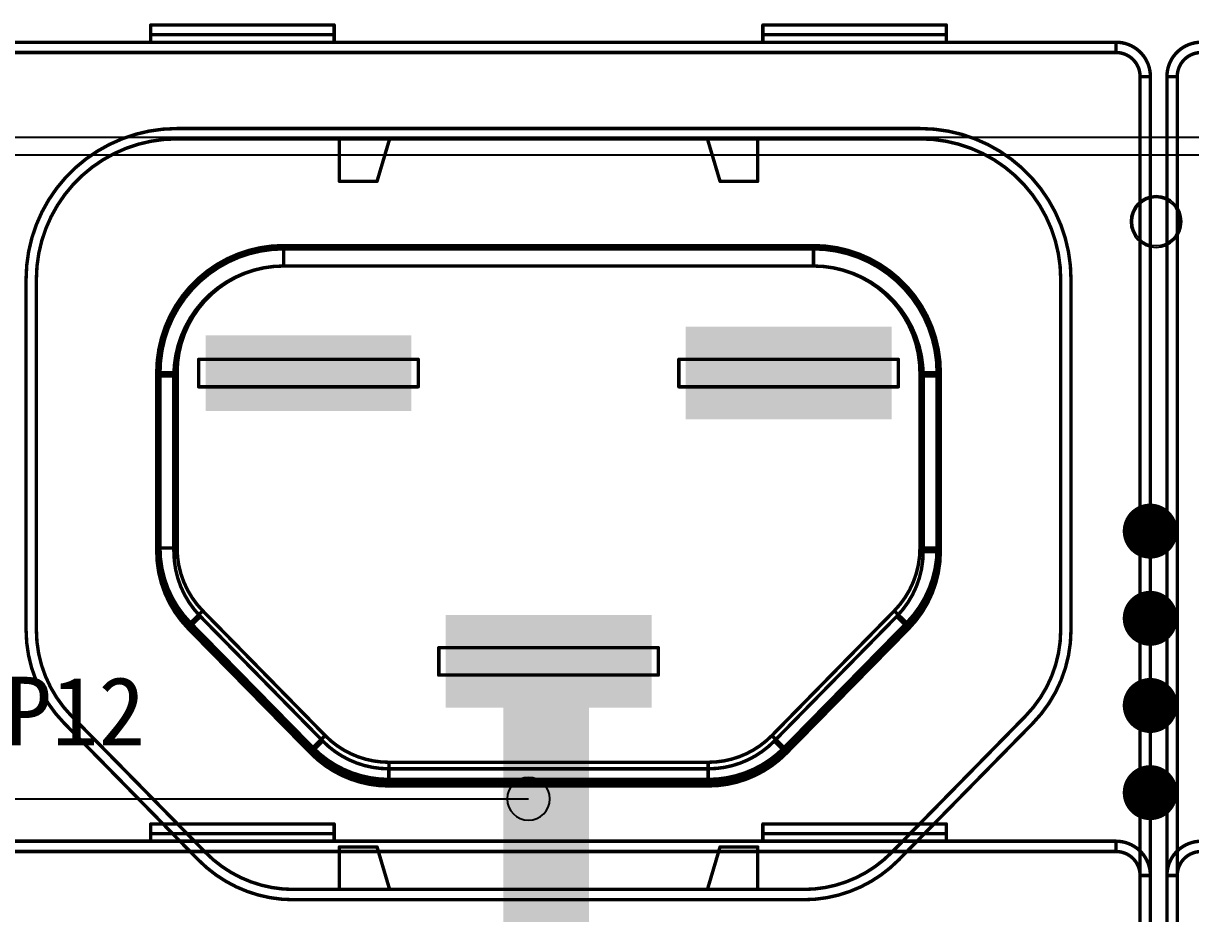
# Model space of a CAD drawing. Header units: inches. Extents: x 32166 to 66782, y 2386 to 7162.
# Drawn here: x 32930 to 33066.2, y 3577.9 to 3681.6 of the extents above; entities that cross this region are included whole.
import ezdxf

# ---------------------------------------------------------------- set-up
doc = ezdxf.new("R2010")
doc.units = ezdxf.units.IN
doc.header["$LTSCALE"] = 0.64311
doc.header["$MEASUREMENT"] = 0
for name, color, linetype in [('KEEPOUTLAYER', 6, 'CONTINUOUS'), ('MULTILAYER', 9, 'CONTINUOUS'), ('TOPLAYER', 1, 'CONTINUOUS'), ('TOPOVERLAY', 2, 'CONTINUOUS'), ('TOPSOLDER', 216, 'CONTINUOUS')]:
    doc.layers.add(name, color=color, linetype=linetype)
doc.styles.get("Standard").update_dxf_attribs({"font": 'txt', "width": 0.8})

msp = doc.modelspace()

# ---------------------------------------------------------------- linework, layer by layer
at = {"layer": 'KEEPOUTLAYER'}
msp.add_line((32676.92, 3668.36), (34016.92, 3668.36), dxfattribs=at)
at = {"layer": 'MULTILAYER', "const_width": 2.8}
for points in [[(33062.84, 3622.45, 1), (33060.04, 3622.45, 1)], [(33062.84, 3612.29, 1), (33060.04, 3612.29, 1)], [(33062.84, 3602.13, 1), (33060.04, 3602.13, 1)], [(33062.84, 3591.97, 1), (33060.04, 3591.97, 1)]]:
    msp.add_lwpolyline(points, format="xyb", close=True, dxfattribs=at)
at = {"layer": 'MULTILAYER'}
for start, end in [(0, 180), (180, 0)]:
    msp.add_arc((33062.12, 3658.52), 2.8, start, end, dxfattribs=at)
for points in [[(32974.86, 3644.87), (32951.66, 3644.87), (32974.86, 3636.87), (32951.66, 3636.87)], [(33030.86, 3645.87), (33007.66, 3645.87), (33030.86, 3635.87), (33007.66, 3635.87)], [(32979.66, 3602.27), (33002.86, 3602.27), (32979.66, 3612.27), (33002.86, 3612.27)]]:
    msp.add_solid(points, dxfattribs=at)
at = {"layer": 'TOPLAYER'}
for p, q in [((32738.51, 3666.31), (33342.59, 3666.31)), ((32894.69, 3591.25), (32988.93, 3591.25))]:
    msp.add_line(p, q, dxfattribs=at)
at = {"layer": 'TOPLAYER', "const_width": 2.8}
for points in [[(33062.84, 3622.45, 1), (33060.04, 3622.45, 1)], [(33062.84, 3612.29, 1), (33060.04, 3612.29, 1)], [(33062.84, 3602.13, 1), (33060.04, 3602.13, 1)], [(33062.84, 3591.97, 1), (33060.04, 3591.97, 1)]]:
    msp.add_lwpolyline(points, format="xyb", close=True, dxfattribs=at)
at = {"layer": 'TOPLAYER'}
for centre, radius, start, end in [((33062.12, 3658.52), 2.8, 0, 180), ((33062.12, 3658.52), 2.8, 180, 0), ((32988.93, 3591.25), 2.5, 0, 180), ((32988.93, 3591.25), 2.5, 180, 0)]:
    msp.add_arc(centre, radius, start, end, dxfattribs=at)
for points in [[(32974.86, 3644.87), (32951.66, 3644.87), (32974.86, 3636.87), (32951.66, 3636.87)], [(33030.86, 3645.87), (33007.66, 3645.87), (33030.86, 3635.87), (33007.66, 3635.87)], [(32979.66, 3602.27), (33002.86, 3602.27), (32979.66, 3612.27), (33002.86, 3612.27)], [(32985.97, 3516.37), (32995.97, 3516.37), (32985.97, 3610.37), (32995.97, 3610.37)]]:
    msp.add_solid(points, dxfattribs=at)
at = {"layer": 'TOPOVERLAY', "const_width": 0.4}
for points in [[(32944.86, 3679.43), (32944.86, 3681.43)], [(32944.86, 3681.43), (32966.26, 3681.43)], [(32966.26, 3679.43), (32966.26, 3681.43)], [(33016.26, 3679.43), (33016.26, 3681.43)], [(33016.26, 3681.43), (33037.66, 3681.43)], [(33037.66, 3679.43), (33037.66, 3681.43)], [(32944.86, 3680.31), (32966.26, 3680.31)], [(33016.26, 3680.31), (33037.66, 3680.31)], [(32925.06, 3679.43), (33057.46, 3679.43)], [(33057.46, 3678.23), (33057.46, 3679.43)], [(32925.06, 3678.23), (33057.46, 3678.23)], [(33060.26, 3573.43), (33060.26, 3675.43)], [(33060.26, 3675.43), (33061.46, 3675.43)], [(33061.46, 3573.43), (33061.46, 3675.43)], [(33063.39, 3573.43), (33063.39, 3675.43)], [(33063.39, 3675.43), (33064.59, 3675.43)], [(33064.59, 3573.43), (33064.59, 3675.43)], [(32947.9, 3669.37), (33034.62, 3669.37)], [(32947.9, 3668.17), (33034.62, 3668.17)], [(32966.86, 3663.23), (32966.86, 3668.11)], [(32971.26, 3663.23), (32972.71, 3668.11)], [(33009.81, 3668.11), (33011.26, 3663.23)], [(33015.66, 3663.23), (33015.66, 3668.11)], [(32966.86, 3663.23), (32971.26, 3663.23)], [(33011.26, 3663.23), (33015.66, 3663.23)], [(32960.36, 3653.35), (32960.36, 3655.73)], [(32960.36, 3655.73), (33022.16, 3655.73)], [(33022.16, 3653.35), (33022.16, 3655.73)], [(32960.36, 3655.35), (33022.16, 3655.35)], [(32960.36, 3653.35), (32960.36, 3655.35)], [(32960.36, 3655.35), (33022.16, 3655.35)], [(33022.16, 3653.35), (33022.16, 3655.35)], [(32960.36, 3653.35), (33022.16, 3653.35)], [(32960.36, 3653.35), (33022.16, 3653.35)], [(32930.32, 3610.96), (32930.32, 3651.79)], [(32931.52, 3610.96), (32931.52, 3651.79)], [(33051, 3610.96), (33051, 3651.79)], [(33052.2, 3610.96), (33052.2, 3651.79)], [(32950.46, 3639.27), (32950.46, 3642.47)], [(32950.46, 3642.47), (32976.06, 3642.47)], [(32976.06, 3639.27), (32976.06, 3642.47)], [(33006.46, 3639.27), (33006.46, 3642.47)], [(33006.46, 3642.47), (33032.06, 3642.47)], [(33032.06, 3639.27), (33032.06, 3642.47)], [(32945.56, 3620.47), (32945.56, 3640.93)], [(32945.56, 3640.93), (32947.94, 3640.93)], [(32945.56, 3620.07), (32945.56, 3640.55)], [(32945.56, 3640.55), (32947.56, 3640.55)], [(32945.94, 3620.47), (32945.94, 3640.93)], [(32947.56, 3620.07), (32947.56, 3640.55)], [(32947.94, 3620.47), (32947.94, 3640.93)], [(33034.58, 3620.47), (33034.58, 3640.93)], [(33034.58, 3640.93), (33036.96, 3640.93)], [(33034.96, 3620.07), (33034.96, 3640.55)], [(33034.96, 3640.55), (33036.96, 3640.55)], [(33036.58, 3620.47), (33036.58, 3640.93)], [(33036.96, 3620.47), (33036.96, 3640.93)], [(33036.96, 3620.07), (33036.96, 3640.55)], [(32950.46, 3639.27), (32976.06, 3639.27)], [(33006.46, 3639.27), (33032.06, 3639.27)], [(32945.56, 3620.47), (32947.94, 3620.47)], [(33034.58, 3620.47), (33036.96, 3620.47)], [(33034.96, 3620.07), (33036.96, 3620.07)], [(32949.23, 3611.49), (32950.93, 3613.16)], [(32949.23, 3611.1), (32950.66, 3612.5)], [(32950.66, 3612.5), (32964.93, 3597.98)], [(32950.93, 3613.16), (32965.21, 3598.62)], [(33017.31, 3598.62), (33031.59, 3613.16)], [(33017.59, 3597.98), (33031.86, 3612.5)], [(33031.59, 3613.16), (33033.29, 3611.49)], [(33031.86, 3612.5), (33033.29, 3611.1)], [(32949.23, 3611.49), (32963.52, 3596.96)], [(32949.23, 3611.1), (32963.5, 3596.58)], [(32949.5, 3611.76), (32963.78, 3597.22)], [(33018.74, 3597.22), (33033.02, 3611.76)], [(33019, 3596.96), (33033.29, 3611.49)], [(33019.02, 3596.58), (33033.29, 3611.1)], [(32978.46, 3605.67), (32978.46, 3608.87)], [(32978.46, 3608.87), (33004.06, 3608.87)], [(33004.06, 3605.67), (33004.06, 3608.87)], [(32978.46, 3605.67), (33004.06, 3605.67)], [(32934.79, 3600.04), (32950.4, 3584.15)], [(32935.64, 3600.88), (32951.26, 3584.99)], [(33031.27, 3584.99), (33046.88, 3600.88)], [(33032.12, 3584.15), (33047.73, 3600.04)], [(32963.52, 3596.96), (32965.21, 3598.62)], [(33017.31, 3598.62), (33019, 3596.96)], [(32963.5, 3596.58), (32964.93, 3597.98)], [(33017.59, 3597.98), (33019.02, 3596.58)], [(32972.63, 3592.75), (32972.63, 3594.75)], [(32972.63, 3594.75), (33009.89, 3594.75)], [(32972.65, 3593.13), (32972.65, 3595.51)], [(32972.65, 3595.51), (33009.88, 3595.51)], [(33009.88, 3593.13), (33009.88, 3595.51)], [(33009.89, 3592.75), (33009.89, 3594.75)], [(32972.65, 3593.51), (33009.88, 3593.51)], [(32972.65, 3593.13), (33009.88, 3593.13)], [(32972.63, 3592.75), (33009.89, 3592.75)], [(32944.86, 3586.31), (32944.86, 3588.31)], [(32944.86, 3588.31), (32966.26, 3588.31)], [(32966.26, 3586.31), (32966.26, 3588.31)], [(33016.26, 3586.31), (33016.26, 3588.31)], [(33016.26, 3588.31), (33037.66, 3588.31)], [(33037.66, 3586.31), (33037.66, 3588.31)], [(32925.06, 3586.31), (33057.46, 3586.31)], [(32944.86, 3587.19), (32966.26, 3587.19)], [(33016.26, 3587.19), (33037.66, 3587.19)], [(33057.46, 3585.11), (33057.46, 3586.31)], [(32925.06, 3585.11), (33057.46, 3585.11)], [(32966.86, 3580.74), (32966.86, 3585.63)], [(32966.86, 3585.63), (32971.26, 3585.63)], [(32971.26, 3585.63), (32972.71, 3580.74)], [(33009.81, 3580.74), (33011.26, 3585.63)], [(33011.26, 3585.63), (33015.66, 3585.63)], [(33015.66, 3580.74), (33015.66, 3585.63)], [(33060.26, 3480.31), (33060.26, 3582.31)], [(33060.26, 3582.31), (33061.46, 3582.31)], [(33061.46, 3480.31), (33061.46, 3582.31)], [(33063.39, 3480.31), (33063.39, 3582.31)], [(33063.39, 3582.31), (33064.59, 3582.31)], [(33064.59, 3480.31), (33064.59, 3582.31)], [(32961.51, 3580.69), (33021.01, 3580.69)], [(32961.51, 3579.49), (33021.01, 3579.49)]]:
    msp.add_lwpolyline(points, dxfattribs=at)
at = {"layer": 'TOPOVERLAY', "const_width": 0.2}
for points in [[(32944.76, 3681.43, 1), (32944.96, 3681.43, 1)], [(32944.76, 3681.43, 1), (32944.96, 3681.43, 1)], [(32966.16, 3681.43, 1), (32966.36, 3681.43, 1)], [(32966.16, 3681.43, 1), (32966.36, 3681.43, 1)], [(33016.16, 3681.43, 1), (33016.36, 3681.43, 1)], [(33016.16, 3681.43, 1), (33016.36, 3681.43, 1)], [(33037.56, 3681.43, 1), (33037.76, 3681.43, 1)], [(33037.56, 3681.43, 1), (33037.76, 3681.43, 1)], [(32944.76, 3680.31, 1), (32944.96, 3680.31, 1)], [(32966.16, 3680.31, 1), (32966.36, 3680.31, 1)], [(33016.16, 3680.31, 1), (33016.36, 3680.31, 1)], [(33037.56, 3680.31, 1), (33037.76, 3680.31, 1)], [(32944.76, 3679.43, 1), (32944.96, 3679.43, 1)], [(32966.16, 3679.43, 1), (32966.36, 3679.43, 1)], [(33016.16, 3679.43, 1), (33016.36, 3679.43, 1)], [(33037.56, 3679.43, 1), (33037.76, 3679.43, 1)], [(33057.36, 3679.43, 1), (33057.56, 3679.43, 1)], [(33057.36, 3679.43, 1), (33057.56, 3679.43, 1)], [(33057.36, 3679.43, 1), (33057.56, 3679.43, 1)], [(33057.36, 3678.23, 1), (33057.56, 3678.23, 1)], [(33057.36, 3678.23, 1), (33057.56, 3678.23, 1)], [(33057.36, 3678.23, 1), (33057.56, 3678.23, 1)], [(33060.16, 3675.43, 1), (33060.36, 3675.43, 1)], [(33060.16, 3675.43, 1), (33060.36, 3675.43, 1)], [(33060.16, 3675.43, 1), (33060.36, 3675.43, 1)], [(33061.36, 3675.43, 1), (33061.56, 3675.43, 1)], [(33061.36, 3675.43, 1), (33061.56, 3675.43, 1)], [(33061.36, 3675.43, 1), (33061.56, 3675.43, 1)], [(33063.29, 3675.43, 1), (33063.49, 3675.43, 1)], [(33063.29, 3675.43, 1), (33063.49, 3675.43, 1)], [(33063.29, 3675.43, 1), (33063.49, 3675.43, 1)], [(33064.49, 3675.43, 1), (33064.69, 3675.43, 1)], [(33064.49, 3675.43, 1), (33064.69, 3675.43, 1)], [(33064.49, 3675.43, 1), (33064.69, 3675.43, 1)], [(32947.8, 3669.37, 1), (32948, 3669.37, 1)], [(32947.8, 3669.37, 1), (32948, 3669.37, 1)], [(33034.52, 3669.37, 1), (33034.72, 3669.37, 1)], [(33034.52, 3669.37, 1), (33034.72, 3669.37, 1)], [(32947.8, 3668.17, 1), (32948, 3668.17, 1)], [(32947.8, 3668.17, 1), (32948, 3668.17, 1)], [(32966.76, 3668.11, 1), (32966.96, 3668.11, 1)], [(32972.61, 3668.11, 1), (32972.81, 3668.11, 1)], [(33009.71, 3668.11, 1), (33009.91, 3668.11, 1)], [(33015.56, 3668.11, 1), (33015.76, 3668.11, 1)], [(33034.52, 3668.17, 1), (33034.72, 3668.17, 1)], [(33034.52, 3668.17, 1), (33034.72, 3668.17, 1)], [(32966.76, 3663.23, 1), (32966.96, 3663.23, 1)], [(32966.76, 3663.23, 1), (32966.96, 3663.23, 1)], [(32971.16, 3663.23, 1), (32971.36, 3663.23, 1)], [(32971.16, 3663.23, 1), (32971.36, 3663.23, 1)], [(33011.16, 3663.23, 1), (33011.36, 3663.23, 1)], [(33011.16, 3663.23, 1), (33011.36, 3663.23, 1)], [(33015.56, 3663.23, 1), (33015.76, 3663.23, 1)], [(33015.56, 3663.23, 1), (33015.76, 3663.23, 1)], [(32960.26, 3655.73, 1), (32960.46, 3655.73, 1)], [(32960.26, 3655.73, 1), (32960.46, 3655.73, 1)], [(32960.26, 3655.73, 1), (32960.46, 3655.73, 1)], [(33022.06, 3655.73, 1), (33022.26, 3655.73, 1)], [(33022.06, 3655.73, 1), (33022.26, 3655.73, 1)], [(33022.06, 3655.73, 1), (33022.26, 3655.73, 1)], [(32960.26, 3655.35, 1), (32960.46, 3655.35, 1)], [(32960.26, 3655.35, 1), (32960.46, 3655.35, 1)], [(32960.26, 3655.35, 1), (32960.46, 3655.35, 1)], [(32960.26, 3655.35, 1), (32960.46, 3655.35, 1)], [(32960.26, 3655.35, 1), (32960.46, 3655.35, 1)], [(33022.06, 3655.35, 1), (33022.26, 3655.35, 1)], [(33022.06, 3655.35, 1), (33022.26, 3655.35, 1)], [(33022.06, 3655.35, 1), (33022.26, 3655.35, 1)], [(33022.06, 3655.35, 1), (33022.26, 3655.35, 1)], [(33022.06, 3655.35, 1), (33022.26, 3655.35, 1)], [(32960.26, 3653.35, 1), (32960.46, 3653.35, 1)], [(32960.26, 3653.35, 1), (32960.46, 3653.35, 1)], [(32960.26, 3653.35, 1), (32960.46, 3653.35, 1)], [(32960.26, 3653.35, 1), (32960.46, 3653.35, 1)], [(32960.26, 3653.35, 1), (32960.46, 3653.35, 1)], [(32960.26, 3653.35, 1), (32960.46, 3653.35, 1)], [(33022.06, 3653.35, 1), (33022.26, 3653.35, 1)], [(33022.06, 3653.35, 1), (33022.26, 3653.35, 1)], [(33022.06, 3653.35, 1), (33022.26, 3653.35, 1)], [(33022.06, 3653.35, 1), (33022.26, 3653.35, 1)], [(33022.06, 3653.35, 1), (33022.26, 3653.35, 1)], [(33022.06, 3653.35, 1), (33022.26, 3653.35, 1)], [(32930.22, 3651.79, 1), (32930.42, 3651.79, 1)], [(32930.22, 3651.79, 1), (32930.42, 3651.79, 1)], [(32931.42, 3651.79, 1), (32931.62, 3651.79, 1)], [(32931.42, 3651.79, 1), (32931.62, 3651.79, 1)], [(33050.9, 3651.79, 1), (33051.1, 3651.79, 1)], [(33050.9, 3651.79, 1), (33051.1, 3651.79, 1)], [(33052.1, 3651.79, 1), (33052.3, 3651.79, 1)], [(33052.1, 3651.79, 1), (33052.3, 3651.79, 1)], [(32950.36, 3642.47, 1), (32950.56, 3642.47, 1)], [(32950.36, 3642.47, 1), (32950.56, 3642.47, 1)], [(32975.96, 3642.47, 1), (32976.16, 3642.47, 1)], [(32975.96, 3642.47, 1), (32976.16, 3642.47, 1)], [(33006.36, 3642.47, 1), (33006.56, 3642.47, 1)], [(33006.36, 3642.47, 1), (33006.56, 3642.47, 1)], [(33031.96, 3642.47, 1), (33032.16, 3642.47, 1)], [(33031.96, 3642.47, 1), (33032.16, 3642.47, 1)], [(32945.46, 3640.93, 1), (32945.66, 3640.93, 1)], [(32945.46, 3640.93, 1), (32945.66, 3640.93, 1)], [(32945.46, 3640.93, 1), (32945.66, 3640.93, 1)], [(32945.46, 3640.55, 1), (32945.66, 3640.55, 1)], [(32945.46, 3640.55, 1), (32945.66, 3640.55, 1)], [(32945.46, 3640.55, 1), (32945.66, 3640.55, 1)], [(32945.84, 3640.93, 1), (32946.04, 3640.93, 1)], [(32945.84, 3640.93, 1), (32946.04, 3640.93, 1)], [(32947.46, 3640.55, 1), (32947.66, 3640.55, 1)], [(32947.46, 3640.55, 1), (32947.66, 3640.55, 1)], [(32947.46, 3640.55, 1), (32947.66, 3640.55, 1)], [(32947.84, 3640.93, 1), (32948.04, 3640.93, 1)], [(32947.84, 3640.93, 1), (32948.04, 3640.93, 1)], [(32947.84, 3640.93, 1), (32948.04, 3640.93, 1)], [(33034.48, 3640.93, 1), (33034.68, 3640.93, 1)], [(33034.48, 3640.93, 1), (33034.68, 3640.93, 1)], [(33034.48, 3640.93, 1), (33034.68, 3640.93, 1)], [(33034.86, 3640.55, 1), (33035.06, 3640.55, 1)], [(33034.86, 3640.55, 1), (33035.06, 3640.55, 1)], [(33034.86, 3640.55, 1), (33035.06, 3640.55, 1)], [(33036.48, 3640.93, 1), (33036.68, 3640.93, 1)], [(33036.48, 3640.93, 1), (33036.68, 3640.93, 1)], [(33036.86, 3640.93, 1), (33037.06, 3640.93, 1)], [(33036.86, 3640.93, 1), (33037.06, 3640.93, 1)], [(33036.86, 3640.93, 1), (33037.06, 3640.93, 1)], [(33036.86, 3640.55, 1), (33037.06, 3640.55, 1)], [(33036.86, 3640.55, 1), (33037.06, 3640.55, 1)], [(33036.86, 3640.55, 1), (33037.06, 3640.55, 1)], [(32950.36, 3639.27, 1), (32950.56, 3639.27, 1)], [(32950.36, 3639.27, 1), (32950.56, 3639.27, 1)], [(32975.96, 3639.27, 1), (32976.16, 3639.27, 1)], [(32975.96, 3639.27, 1), (32976.16, 3639.27, 1)], [(33006.36, 3639.27, 1), (33006.56, 3639.27, 1)], [(33006.36, 3639.27, 1), (33006.56, 3639.27, 1)], [(33031.96, 3639.27, 1), (33032.16, 3639.27, 1)], [(33031.96, 3639.27, 1), (33032.16, 3639.27, 1)], [(32945.46, 3620.47, 1), (32945.66, 3620.47, 1)], [(32945.46, 3620.47, 1), (32945.66, 3620.47, 1)], [(32945.46, 3620.47, 1), (32945.66, 3620.47, 1)], [(32945.84, 3620.47, 1), (32946.04, 3620.47, 1)], [(32945.84, 3620.47, 1), (32946.04, 3620.47, 1)], [(32947.84, 3620.47, 1), (32948.04, 3620.47, 1)], [(32947.84, 3620.47, 1), (32948.04, 3620.47, 1)], [(32947.84, 3620.47, 1), (32948.04, 3620.47, 1)], [(33034.48, 3620.47, 1), (33034.68, 3620.47, 1)], [(33034.48, 3620.47, 1), (33034.68, 3620.47, 1)], [(33034.48, 3620.47, 1), (33034.68, 3620.47, 1)], [(33036.48, 3620.47, 1), (33036.68, 3620.47, 1)], [(33036.48, 3620.47, 1), (33036.68, 3620.47, 1)], [(33036.86, 3620.47, 1), (33037.06, 3620.47, 1)], [(33036.86, 3620.47, 1), (33037.06, 3620.47, 1)], [(33036.86, 3620.47, 1), (33037.06, 3620.47, 1)], [(32945.46, 3620.07, 1), (32945.66, 3620.07, 1)], [(32945.46, 3620.07, 1), (32945.66, 3620.07, 1)], [(32947.46, 3620.07, 1), (32947.66, 3620.07, 1)], [(32947.46, 3620.07, 1), (32947.66, 3620.07, 1)], [(33034.86, 3620.07, 1), (33035.06, 3620.07, 1)], [(33034.86, 3620.07, 1), (33035.06, 3620.07, 1)], [(33034.86, 3620.07, 1), (33035.06, 3620.07, 1)], [(33036.86, 3620.07, 1), (33037.06, 3620.07, 1)], [(33036.86, 3620.07, 1), (33037.06, 3620.07, 1)], [(33036.86, 3620.07, 1), (33037.06, 3620.07, 1)], [(32950.56, 3612.5, 1), (32950.76, 3612.5, 1)], [(32950.56, 3612.5, 1), (32950.76, 3612.5, 1)], [(32950.56, 3612.5, 1), (32950.76, 3612.5, 1)], [(32950.83, 3613.16, 1), (32951.03, 3613.16, 1)], [(32950.83, 3613.16, 1), (32951.03, 3613.16, 1)], [(32950.83, 3613.16, 1), (32951.03, 3613.16, 1)], [(33031.49, 3613.16, 1), (33031.69, 3613.16, 1)], [(33031.49, 3613.16, 1), (33031.69, 3613.16, 1)], [(33031.49, 3613.16, 1), (33031.69, 3613.16, 1)], [(33031.76, 3612.5, 1), (33031.96, 3612.5, 1)], [(33031.76, 3612.5, 1), (33031.96, 3612.5, 1)], [(33031.76, 3612.5, 1), (33031.96, 3612.5, 1)], [(32930.22, 3610.96, 1), (32930.42, 3610.96, 1)], [(32930.22, 3610.96, 1), (32930.42, 3610.96, 1)], [(32931.42, 3610.96, 1), (32931.62, 3610.96, 1)], [(32931.42, 3610.96, 1), (32931.62, 3610.96, 1)], [(32949.13, 3611.49, 1), (32949.33, 3611.49, 1)], [(32949.13, 3611.49, 1), (32949.33, 3611.49, 1)], [(32949.13, 3611.49, 1), (32949.33, 3611.49, 1)], [(32949.13, 3611.1, 1), (32949.33, 3611.1, 1)], [(32949.13, 3611.1, 1), (32949.33, 3611.1, 1)], [(32949.13, 3611.1, 1), (32949.33, 3611.1, 1)], [(32949.4, 3611.76, 1), (32949.6, 3611.76, 1)], [(32949.4, 3611.76, 1), (32949.6, 3611.76, 1)], [(33032.92, 3611.76, 1), (33033.12, 3611.76, 1)], [(33032.92, 3611.76, 1), (33033.12, 3611.76, 1)], [(33033.19, 3611.49, 1), (33033.39, 3611.49, 1)], [(33033.19, 3611.49, 1), (33033.39, 3611.49, 1)], [(33033.19, 3611.49, 1), (33033.39, 3611.49, 1)], [(33033.19, 3611.1, 1), (33033.39, 3611.1, 1)], [(33033.19, 3611.1, 1), (33033.39, 3611.1, 1)], [(33033.19, 3611.1, 1), (33033.39, 3611.1, 1)], [(33050.9, 3610.96, 1), (33051.1, 3610.96, 1)], [(33050.9, 3610.96, 1), (33051.1, 3610.96, 1)], [(33052.1, 3610.96, 1), (33052.3, 3610.96, 1)], [(33052.1, 3610.96, 1), (33052.3, 3610.96, 1)], [(32978.36, 3608.87, 1), (32978.56, 3608.87, 1)], [(32978.36, 3608.87, 1), (32978.56, 3608.87, 1)], [(33003.96, 3608.87, 1), (33004.16, 3608.87, 1)], [(33003.96, 3608.87, 1), (33004.16, 3608.87, 1)], [(32978.36, 3605.67, 1), (32978.56, 3605.67, 1)], [(32978.36, 3605.67, 1), (32978.56, 3605.67, 1)], [(33003.96, 3605.67, 1), (33004.16, 3605.67, 1)], [(33003.96, 3605.67, 1), (33004.16, 3605.67, 1)], [(32934.69, 3600.04, 1), (32934.89, 3600.04, 1)], [(32934.69, 3600.04, 1), (32934.89, 3600.04, 1)], [(32935.54, 3600.88, 1), (32935.74, 3600.88, 1)], [(32935.54, 3600.88, 1), (32935.74, 3600.88, 1)], [(33046.78, 3600.88, 1), (33046.98, 3600.88, 1)], [(33046.78, 3600.88, 1), (33046.98, 3600.88, 1)], [(33047.63, 3600.04, 1), (33047.83, 3600.04, 1)], [(33047.63, 3600.04, 1), (33047.83, 3600.04, 1)], [(32965.11, 3598.62, 1), (32965.31, 3598.62, 1)], [(32965.11, 3598.62, 1), (32965.31, 3598.62, 1)], [(32965.11, 3598.62, 1), (32965.31, 3598.62, 1)], [(33017.21, 3598.62, 1), (33017.41, 3598.62, 1)], [(33017.21, 3598.62, 1), (33017.41, 3598.62, 1)], [(33017.21, 3598.62, 1), (33017.41, 3598.62, 1)], [(32963.42, 3596.96, 1), (32963.62, 3596.96, 1)], [(32963.42, 3596.96, 1), (32963.62, 3596.96, 1)], [(32963.42, 3596.96, 1), (32963.62, 3596.96, 1)], [(32963.68, 3597.22, 1), (32963.88, 3597.22, 1)], [(32963.68, 3597.22, 1), (32963.88, 3597.22, 1)], [(32964.83, 3597.98, 1), (32965.03, 3597.98, 1)], [(32964.83, 3597.98, 1), (32965.03, 3597.98, 1)], [(32964.83, 3597.98, 1), (32965.03, 3597.98, 1)], [(33017.49, 3597.98, 1), (33017.69, 3597.98, 1)], [(33017.49, 3597.98, 1), (33017.69, 3597.98, 1)], [(33017.49, 3597.98, 1), (33017.69, 3597.98, 1)], [(33018.64, 3597.22, 1), (33018.84, 3597.22, 1)], [(33018.64, 3597.22, 1), (33018.84, 3597.22, 1)], [(33018.9, 3596.96, 1), (33019.1, 3596.96, 1)], [(33018.9, 3596.96, 1), (33019.1, 3596.96, 1)], [(33018.9, 3596.96, 1), (33019.1, 3596.96, 1)], [(32963.4, 3596.58, 1), (32963.6, 3596.58, 1)], [(32963.4, 3596.58, 1), (32963.6, 3596.58, 1)], [(32963.4, 3596.58, 1), (32963.6, 3596.58, 1)], [(33018.92, 3596.58, 1), (33019.12, 3596.58, 1)], [(33018.92, 3596.58, 1), (33019.12, 3596.58, 1)], [(33018.92, 3596.58, 1), (33019.12, 3596.58, 1)], [(32972.53, 3594.75, 1), (32972.73, 3594.75, 1)], [(32972.53, 3594.75, 1), (32972.73, 3594.75, 1)], [(32972.53, 3594.75, 1), (32972.73, 3594.75, 1)], [(32972.55, 3595.51, 1), (32972.75, 3595.51, 1)], [(32972.55, 3595.51, 1), (32972.75, 3595.51, 1)], [(32972.55, 3595.51, 1), (32972.75, 3595.51, 1)], [(33009.78, 3595.51, 1), (33009.98, 3595.51, 1)], [(33009.78, 3595.51, 1), (33009.98, 3595.51, 1)], [(33009.78, 3595.51, 1), (33009.98, 3595.51, 1)], [(33009.79, 3594.75, 1), (33009.99, 3594.75, 1)], [(33009.79, 3594.75, 1), (33009.99, 3594.75, 1)], [(33009.79, 3594.75, 1), (33009.99, 3594.75, 1)], [(32972.55, 3593.51, 1), (32972.75, 3593.51, 1)], [(32972.55, 3593.51, 1), (32972.75, 3593.51, 1)], [(32972.55, 3593.13, 1), (32972.75, 3593.13, 1)], [(32972.55, 3593.13, 1), (32972.75, 3593.13, 1)], [(32972.55, 3593.13, 1), (32972.75, 3593.13, 1)], [(33009.78, 3593.51, 1), (33009.98, 3593.51, 1)], [(33009.78, 3593.51, 1), (33009.98, 3593.51, 1)], [(33009.78, 3593.13, 1), (33009.98, 3593.13, 1)], [(33009.78, 3593.13, 1), (33009.98, 3593.13, 1)], [(33009.78, 3593.13, 1), (33009.98, 3593.13, 1)], [(32972.53, 3592.75, 1), (32972.73, 3592.75, 1)], [(32972.53, 3592.75, 1), (32972.73, 3592.75, 1)], [(32972.53, 3592.75, 1), (32972.73, 3592.75, 1)], [(33009.79, 3592.75, 1), (33009.99, 3592.75, 1)], [(33009.79, 3592.75, 1), (33009.99, 3592.75, 1)], [(33009.79, 3592.75, 1), (33009.99, 3592.75, 1)], [(32944.76, 3588.31, 1), (32944.96, 3588.31, 1)], [(32944.76, 3588.31, 1), (32944.96, 3588.31, 1)], [(32966.16, 3588.31, 1), (32966.36, 3588.31, 1)], [(32966.16, 3588.31, 1), (32966.36, 3588.31, 1)], [(33016.16, 3588.31, 1), (33016.36, 3588.31, 1)], [(33016.16, 3588.31, 1), (33016.36, 3588.31, 1)], [(33037.56, 3588.31, 1), (33037.76, 3588.31, 1)], [(33037.56, 3588.31, 1), (33037.76, 3588.31, 1)], [(32944.76, 3587.19, 1), (32944.96, 3587.19, 1)], [(32944.76, 3586.31, 1), (32944.96, 3586.31, 1)], [(32966.16, 3587.19, 1), (32966.36, 3587.19, 1)], [(32966.16, 3586.31, 1), (32966.36, 3586.31, 1)], [(33016.16, 3587.19, 1), (33016.36, 3587.19, 1)], [(33016.16, 3586.31, 1), (33016.36, 3586.31, 1)], [(33037.56, 3587.19, 1), (33037.76, 3587.19, 1)], [(33037.56, 3586.31, 1), (33037.76, 3586.31, 1)], [(33057.36, 3586.31, 1), (33057.56, 3586.31, 1)], [(33057.36, 3586.31, 1), (33057.56, 3586.31, 1)], [(33057.36, 3586.31, 1), (33057.56, 3586.31, 1)], [(32951.16, 3584.99, 1), (32951.36, 3584.99, 1)], [(32951.16, 3584.99, 1), (32951.36, 3584.99, 1)], [(32966.76, 3585.63, 1), (32966.96, 3585.63, 1)], [(32966.76, 3585.63, 1), (32966.96, 3585.63, 1)], [(32971.16, 3585.63, 1), (32971.36, 3585.63, 1)], [(32971.16, 3585.63, 1), (32971.36, 3585.63, 1)], [(33011.16, 3585.63, 1), (33011.36, 3585.63, 1)], [(33011.16, 3585.63, 1), (33011.36, 3585.63, 1)], [(33015.56, 3585.63, 1), (33015.76, 3585.63, 1)], [(33015.56, 3585.63, 1), (33015.76, 3585.63, 1)], [(33031.17, 3584.99, 1), (33031.37, 3584.99, 1)], [(33031.17, 3584.99, 1), (33031.37, 3584.99, 1)], [(33057.36, 3585.11, 1), (33057.56, 3585.11, 1)], [(33057.36, 3585.11, 1), (33057.56, 3585.11, 1)], [(33057.36, 3585.11, 1), (33057.56, 3585.11, 1)], [(32950.3, 3584.15, 1), (32950.5, 3584.15, 1)], [(32950.3, 3584.15, 1), (32950.5, 3584.15, 1)], [(33032.02, 3584.15, 1), (33032.22, 3584.15, 1)], [(33032.02, 3584.15, 1), (33032.22, 3584.15, 1)], [(33060.16, 3582.31, 1), (33060.36, 3582.31, 1)], [(33060.16, 3582.31, 1), (33060.36, 3582.31, 1)], [(33060.16, 3582.31, 1), (33060.36, 3582.31, 1)], [(33061.36, 3582.31, 1), (33061.56, 3582.31, 1)], [(33061.36, 3582.31, 1), (33061.56, 3582.31, 1)], [(33061.36, 3582.31, 1), (33061.56, 3582.31, 1)], [(33063.29, 3582.31, 1), (33063.49, 3582.31, 1)], [(33063.29, 3582.31, 1), (33063.49, 3582.31, 1)], [(33063.29, 3582.31, 1), (33063.49, 3582.31, 1)], [(33064.49, 3582.31, 1), (33064.69, 3582.31, 1)], [(33064.49, 3582.31, 1), (33064.69, 3582.31, 1)], [(33064.49, 3582.31, 1), (33064.69, 3582.31, 1)], [(32961.41, 3580.69, 1), (32961.61, 3580.69, 1)], [(32961.41, 3580.69, 1), (32961.61, 3580.69, 1)], [(32966.76, 3580.74, 1), (32966.96, 3580.74, 1)], [(32972.61, 3580.74, 1), (32972.81, 3580.74, 1)], [(33009.71, 3580.74, 1), (33009.91, 3580.74, 1)], [(33015.56, 3580.74, 1), (33015.76, 3580.74, 1)], [(33020.91, 3580.69, 1), (33021.11, 3580.69, 1)], [(33020.91, 3580.69, 1), (33021.11, 3580.69, 1)], [(32961.41, 3579.49, 1), (32961.61, 3579.49, 1)], [(32961.41, 3579.49, 1), (32961.61, 3579.49, 1)], [(33020.91, 3579.49, 1), (33021.11, 3579.49, 1)], [(33020.91, 3579.49, 1), (33021.11, 3579.49, 1)]]:
    msp.add_lwpolyline(points, format="xyb", close=True, dxfattribs=at)
at = {"layer": 'TOPOVERLAY', "const_width": 0.4}
for points in [[(33057.46, 3679.43, -0.414214), (33061.46, 3675.43)], [(33063.39, 3675.43, -0.414214), (33067.39, 3679.43)], [(33057.46, 3678.23, -0.414214), (33060.26, 3675.43)], [(33064.59, 3675.43, -0.414214), (33067.39, 3678.23)], [(32930.32, 3651.79, -0.414214), (32947.9, 3669.37)], [(33034.62, 3669.37, -0.414214), (33052.2, 3651.79)], [(32931.52, 3651.79, -0.414214), (32947.9, 3668.17)], [(33034.62, 3668.17, -0.414214), (33051, 3651.79)], [(32945.56, 3640.93, -0.414214), (32960.36, 3655.73)], [(33022.16, 3655.73, -0.414214), (33036.96, 3640.93)], [(32945.56, 3640.55, -0.414214), (32960.36, 3655.35)], [(32945.94, 3640.93, -0.414214), (32960.36, 3655.35)], [(33022.16, 3655.35, -0.414214), (33036.58, 3640.93)], [(33022.16, 3655.35, -0.414214), (33036.96, 3640.55)], [(32947.56, 3640.55, -0.414214), (32960.36, 3653.35)], [(32947.94, 3640.93, -0.414214), (32960.36, 3653.35)], [(33022.16, 3653.35, -0.414214), (33034.58, 3640.93)], [(33022.16, 3653.35, -0.414214), (33034.96, 3640.55)], [(32949.23, 3611.49, -0.196645), (32945.56, 3620.47)], [(32949.5, 3611.76, -0.196645), (32945.94, 3620.47)], [(32950.93, 3613.16, -0.196645), (32947.94, 3620.47)], [(33034.58, 3620.47, -0.196645), (33031.59, 3613.16)], [(33036.58, 3620.47, -0.196645), (33033.02, 3611.76)], [(33036.96, 3620.47, -0.196645), (33033.29, 3611.49)], [(32949.23, 3611.1, -0.196645), (32945.56, 3620.07)], [(32950.66, 3612.5, -0.196645), (32947.56, 3620.07)], [(33034.96, 3620.07, -0.196645), (33031.86, 3612.5)], [(33036.96, 3620.07, -0.196645), (33033.29, 3611.1)], [(32934.79, 3600.04, -0.196645), (32930.32, 3610.96)], [(32935.64, 3600.88, -0.196645), (32931.52, 3610.96)], [(33051, 3610.96, -0.196645), (33046.88, 3600.88)], [(33052.2, 3610.96, -0.196645), (33047.73, 3600.04)], [(32972.65, 3595.51, -0.201181), (32965.21, 3598.62)], [(33017.31, 3598.62, -0.201181), (33009.88, 3595.51)], [(32972.65, 3593.13, -0.201181), (32963.52, 3596.96)], [(32972.65, 3593.51, -0.201181), (32963.78, 3597.22)], [(32972.63, 3594.75, -0.201181), (32964.93, 3597.98)], [(33018.74, 3597.22, -0.201181), (33009.88, 3593.51)], [(33019, 3596.96, -0.201181), (33009.88, 3593.13)], [(33017.59, 3597.98, -0.201181), (33009.89, 3594.75)], [(32972.63, 3592.75, -0.201181), (32963.5, 3596.58)], [(33019.02, 3596.58, -0.201181), (33009.89, 3592.75)], [(33057.46, 3586.31, -0.414214), (33061.46, 3582.31)], [(33063.39, 3582.31, -0.414214), (33067.39, 3586.31)], [(32961.51, 3580.69, -0.201181), (32951.26, 3584.99)], [(33031.27, 3584.99, -0.201181), (33021.01, 3580.69)], [(33057.46, 3585.11, -0.414214), (33060.26, 3582.31)], [(33064.59, 3582.31, -0.414214), (33067.39, 3585.11)], [(32961.51, 3579.49, -0.201181), (32950.4, 3584.15)], [(33032.12, 3584.15, -0.201181), (33021.01, 3579.49)]]:
    msp.add_lwpolyline(points, format="xyb", dxfattribs=at)
at = {"layer": 'TOPSOLDER', "const_width": 3.21}
for points in [[(33063.04, 3622.45, 1), (33059.84, 3622.45, 1)], [(33063.04, 3612.29, 1), (33059.84, 3612.29, 1)], [(33063.04, 3602.13, 1), (33059.84, 3602.13, 1)], [(33063.04, 3591.97, 1), (33059.84, 3591.97, 1)]]:
    msp.add_lwpolyline(points, format="xyb", close=True, dxfattribs=at)
at = {"layer": 'TOPSOLDER'}
for start, end in [(0, 180), (180, 0)]:
    msp.add_arc((33062.12, 3658.52), 3, start, end, dxfattribs=at)
for points in [[(33031.27, 3646.28), (33007.25, 3646.28), (33031.27, 3635.47), (33007.25, 3635.47)], [(32975.27, 3645.28), (32951.25, 3645.28), (32975.27, 3636.47), (32951.25, 3636.47)], [(32979.25, 3601.87), (33003.27, 3601.87), (32979.25, 3612.68), (33003.27, 3612.68)]]:
    msp.add_solid(points, dxfattribs=at)

# ---------------------------------------------------------------- texts
at = {"layer": 'TOPOVERLAY'}
msp.add_text('P12', height=8, rotation=360, dxfattribs=at).set_placement((32927.88, 3597.48))

doc.saveas('drawing.dxf')
